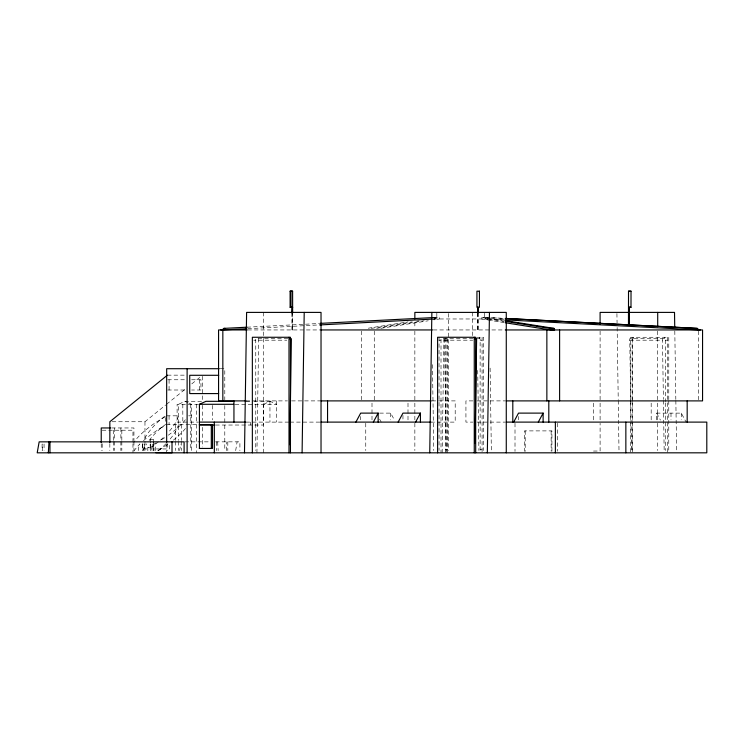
<?xml version="1.0" encoding="UTF-8"?>
<svg xmlns="http://www.w3.org/2000/svg" width="744" height="744" viewBox="0 0 744 744"><rect width="100%" height="100%" fill="white"/><g stroke="black" fill="none" stroke-linecap="round" stroke-linejoin="round"><path stroke-width="0.56" stroke-dasharray="3.72 2.79" d="M256.931 452.826L258.652 338.725M442.178 452.826L443.898 338.725M142.876 450.632L143.276 444.047M226.297 450.632L226.827 441.852M42.269 450.632L42.761 444.047M142.625 443.582L142.169 448.948L169.483 448.948L169.93 443.582M138.198 450.632L139.286 444.047M235.671 450.632L237.113 441.852M179.592 450.632L180.773 444.047M185.423 419.728L183.405 422.127A34.763 9.263 -33.7 0 1 168.311 435.212M185.423 428.507L183.405 430.906A34.763 9.263 -33.7 0 1 171.836 441.369M112.112 421.746L144.968 421.746L165.67 404.996M166.572 404.271L186.372 388.256M191.775 383.885L200.778 376.603M143.434 440.708A34.763 9.263 -33.7 0 1 156.287 430.906L162.769 426.572M160.778 448.669L157.114 451.143A34.763 9.263 -33.7 0 0 168.311 443.982M147.833 450.78L147.833 447.711L150.167 446.242L153.264 446.242L153.264 444.047M147.833 447.711L150.93 447.711L153.264 446.242M160.034 428.507L165.354 425.438M165.354 416.659L156.287 422.127A34.763 9.263 -33.7 0 0 133.901 442.373M156.342 442.792L154.027 444.047L154.027 450.632M201.55 401.323L185.014 401.323L178.486 404.29L178.486 440.402M263.581 404.29L270.109 401.323L276.638 404.29L234.937 404.29M368.252 328.206L408.121 321.864M433.175 317.874L439.574 317.511L439.574 318.971L433.929 319.873M371.228 328.392L412.241 321.864M416.798 321.138L419.077 320.776M433.882 318.423L439.574 317.511M376.697 328.327L424.154 320.776M433.194 319.334L435.454 318.971L435.454 317.511M380.816 328.327L428.274 320.776M504.153 322.571L481.554 318.971L481.554 317.511L490.222 318.237M247.008 327.193L318.971 323.519M247.826 328.681L319.567 324.886M431.929 317.623L434.682 317.511L434.682 318.971M291.946 312.945L291.974 329.955L292.662 329.945L292.634 312.945M593.48 451.05L600.101 451.022L600.101 423.262M291.974 329.955L292.662 329.945M433.306 318.971L487.822 318.971L487.822 317.511M247.808 329.945L320.301 329.945M433.268 329.945L504.097 329.945M476.653 337.264L483.526 337.264L483.526 450.52M287.826 338.725L255.759 338.725L255.759 450.501M473.082 338.725L441.006 338.725L441.006 452.826M477.23 338.725L480.122 338.725L480.122 452.826M253.788 340.185L255.759 340.185M258.633 340.185L286.84 340.185M439.044 340.185L441.006 340.185M443.88 340.185L472.738 340.185M480.122 340.185L482.084 340.185M629.768 340.185L662.495 340.185M665.369 340.185L667.331 340.185M220.224 368.708L224.79 368.708L224.79 399.826M167.447 375.153L185.572 375.153M167.698 379.766L186.149 379.766M191.599 379.766L200.945 379.766L200.945 390.005L191.599 390.005M167.698 390.005L186.149 390.005M246.022 400.895L287.482 400.895M291.574 400.895L320.292 400.895M431.985 400.895L455.198 400.895L455.198 422.108L431.26 422.108M472.896 400.895L465.93 400.895L465.93 422.108L472.896 422.108M477.099 400.895L505.381 400.895M246.05 401.323L252.923 401.323M254.067 401.323L270.109 401.323M198.443 404.29L177.109 404.29L177.109 422.108L198.443 422.108M379.682 413.115L390.693 413.115L394.45 420.109M656.673 419.858L656.673 413.115L681.271 413.115L686.098 422.108M166.479 415.822L178.486 415.822A27.351 9.04 -44.6 0 1 168.237 432.534M188.641 415.822L191.534 415.822M245.966 422.108L289.76 422.108M290.039 422.108L320.292 422.108M477.053 422.108L505.381 422.108M166.479 424.592L198.248 424.592M215.676 425.029L263.543 425.029L263.581 400.895M111.628 427.958L133.939 427.958L133.939 440.392M102.198 430.218L132.962 430.218L132.962 442.652M153.497 439.658L150.167 439.658L150.167 442.95M184.903 441.852L210.431 441.852M215.528 441.852L239.903 441.852L239.903 450.632M445.433 449.757L447.395 449.757M480.122 449.757L482.084 449.757M504.069 319.818L486.446 318.971L486.446 317.511L488.278 317.586M491.291 317.688L504.023 318.358M486.446 317.511L503.8 318.413M491.366 318.423L503.893 320.413M481.554 317.511L504.33 321.138M487.934 319.334L485.674 318.971L485.674 317.511M489.059 319.511L503.753 321.854M185.014 401.323L187.804 402.597M188.744 403.016L191.534 404.29L191.534 452.826M656.673 413.115L660.43 420.109M379.598 419.104L381.207 422.108M217.657 441.852L218.178 450.632M153.357 444.047L153.748 450.632M674.799 330.959L675.831 399.435M675.85 400.598L676.603 450.511M662.476 338.725L663.388 399.407M663.406 400.57L664.159 450.501M630.661 399.407L629.75 338.725L665.369 338.725L665.369 401.732M630.679 400.57L631.433 450.501M616.925 313.55L617.064 322.84M617.139 327.481L618.227 399.435M618.245 400.598L618.999 450.511M490.11 368.103L491.347 450.511M477.704 370.382L478.913 450.501M444.494 338.725L446.223 452.826M432.45 364.616L433.752 450.511M292.197 312.945L292.225 329.945M698.291 331.089L698.291 399.751M681.271 413.115L681.271 419.858M670.995 413.115L670.995 419.858M668.772 399.668L668.772 337.264L630.679 337.264L630.679 401.732M668.772 400.821L668.772 450.52M667.331 337.264L667.331 401.732M667.331 402.895L667.331 452.826M665.369 402.895L665.369 450.501M664.718 337.264L664.718 338.725M657.705 331.089L657.705 399.751M657.705 403.127L657.705 419.876M657.705 423.243L657.705 450.548M651.177 403.127L651.177 419.876M633.293 337.264L633.293 338.725M632.642 338.725L632.642 401.732M632.642 402.895L632.642 452.826M632.112 337.264L632.112 399.668M632.112 400.821L632.112 450.52M630.679 402.895L630.679 452.826M600.101 331.089L600.101 399.751M600.101 403.127L600.101 419.876M593.572 403.127L593.572 419.876M557.544 423.224L557.544 451.208M551.918 451.236L551.918 430.897L524.427 430.897L524.427 451.366M551.137 430.897L551.137 451.236M525.217 430.897L525.217 451.366M518.521 416.482L518.521 419.858M515.006 423.234L515.006 451.394M484.298 313.122L484.298 317.623M482.084 337.264L482.084 452.826M479.471 337.264L479.471 338.725M478.271 312.936L478.271 329.945M477.825 312.936L477.825 329.945M477.574 312.936L477.574 329.945M472.459 312.396L472.459 335.665M448.669 313.484L448.669 450.548M447.395 338.725L447.395 452.826M446.865 338.418L446.865 450.52M445.433 338.232L445.433 452.826M439.044 337.264L439.044 450.501M436.83 313.122L436.83 317.623M414.854 322.264L414.854 327.751M414.854 331.089L414.854 400.895M414.854 403.127L414.854 419.876M414.854 423.243L414.854 450.548M408 403.127L408 419.876M402.96 415.357L402.96 419.858M390.693 413.115L390.693 419.858M374.269 331.089L374.269 400.895M372 403.127L372 419.876M365.76 423.243L365.76 450.548M361.519 331.089L361.519 399.751M360.701 416.482L360.701 419.858M276.638 400.895L276.638 422.108M269.951 400.895L269.951 422.108M263.423 312.396L263.423 452.826M250.486 422.108L250.486 425.029M227.813 441.852L227.813 450.632M224.79 405.582L224.79 450.52M216.681 441.852L216.681 450.632M212.486 405.396L212.486 419.876M202.573 376.306L202.573 400.653M202.573 405.294L202.573 420.369M202.573 427.326L202.573 447.032M199.569 379.766L199.569 390.005M196.481 404.29L196.481 422.108M196.481 424.592L196.481 452.826M190.771 404.29L190.771 422.108M190.771 424.592L190.771 450.566M182.819 404.29L182.819 422.108M181.424 424.592L181.424 440.402M181.424 441.536L181.424 450.566M178.486 441.536L178.486 450.566M175.714 424.592L175.714 440.402M175.714 441.536L175.714 450.566M169.074 379.766L169.074 390.005M169.065 415.822L169.065 424.592M167.447 443.554L167.447 450.511M166.665 443.61L166.665 452.826M155.533 450.632L155.533 444.047A27.351 9.04 -44.6 0 0 165.252 435.705M153.497 441.852L153.497 450.632M153.264 439.658L153.264 442.95M152.241 444.047L152.241 450.632M150.93 447.711L150.93 450.78M150.4 439.658L150.4 442.95M150.4 444.047L150.4 450.632M150.167 444.047L150.167 446.242M144.968 421.746L144.968 450.529M144.392 444.047L144.392 450.632M142.476 444.047L142.43 450.632M133.939 441.527L133.939 450.566M132.962 443.787L132.962 452.826M121.83 430.218L121.83 440.392M121.83 441.518L121.83 450.566M120.872 427.958L120.872 440.392M120.872 441.527L120.872 450.566M114.306 427.958L114.306 440.392M114.306 441.527L114.306 450.566M113.32 430.218L113.32 440.392M113.32 441.518L113.32 450.566M109.842 443.619L109.842 450.529M102.198 443.787L102.198 450.566M101.231 443.787L101.231 450.566M44.063 444.047L44.063 450.632M42.101 444.047L42.101 450.632M178.448 424.592A27.351 9.04 -44.6 0 1 168.99 440.448M165.865 443.861A27.351 9.04 -44.6 0 1 158.156 450.845M143.071 450.845A27.351 9.04 -44.6 0 1 146.708 443.861M149.126 440.448A27.351 9.04 -44.6 0 1 165.391 424.592L165.391 415.822A27.351 9.04 -44.6 0 0 143.983 439.89M164.638 437.742A34.763 9.263 -33.7 0 1 160.89 440.141M133.901 451.143A34.763 9.263 -33.7 0 1 139.928 443.982"/><path stroke-width="1.12" d="M628.466 325.416L628.522 291.183L631.024 291.192L630.996 307.281L628.494 307.272L630.996 307.281M628.913 325.407L628.94 307.272L629.164 325.416M244.488 452.826L246.608 312.396L321.027 312.396L321.027 452.826M289.779 444.698L291.378 338.725L289.453 338.725M302.092 452.826L304.212 312.396M429.744 452.826L431.864 312.396M475.044 443.536L476.625 338.725L474.7 338.725M487.339 452.826L489.468 312.396M48.332 452.826L48.983 441.852M355.865 422.108L360.701 413.115L378.157 413.115L378.157 422.108M373.33 422.108L378.157 413.115M398.133 422.108L402.96 413.115L420.425 413.115L420.425 422.108M415.598 422.108L420.425 413.115M513.686 422.108L518.521 413.115L543.12 413.115L543.12 422.108M538.284 422.108L543.12 413.115M247.008 327.193L223.87 328.392L222.075 329.945L246.664 328.736M223.451 329.945L225.246 328.392L223.87 328.392M167.447 375.153L109.842 421.746L109.842 442.466M199.429 448.446L199.429 404.29L205.958 401.323L233.449 401.323M697.677 329.945L700.42 329.945M505.278 322.747L550.486 329.945L554.606 329.945L554.02 328.392L505.036 320.59M319.911 323.398L432.366 317.632M220.698 329.945L222.884 329.834M319.781 324.942L432.357 319.092M290.123 307.281L292.625 307.272L290.123 307.281L290.104 291.192L292.606 291.183L292.634 312.945M290.104 291.192L292.606 291.183M505.474 321.315L549.9 328.392L554.02 328.392M505.232 319.883L699.053 329.945L697.258 328.392L506.115 318.534M247.185 329.945L218.569 329.945L218.569 400.895L246.022 400.895M320.869 329.945L432.422 329.945M505.26 329.945L702.559 329.945L702.559 400.895L506.273 400.895M219.248 368.708L166.665 368.708L166.665 442.457M218.708 375.292L189.729 375.292L189.729 393.585L218.708 393.585M321.027 400.895L431.26 400.895M199.429 404.29L233.793 404.29M199.429 422.108L245.557 422.108M321.027 422.108L430.86 422.108M506.273 422.108L706.8 422.108L706.8 452.826L37.2 452.826L39.162 441.852L184.103 441.852L184.103 452.826M199.336 424.592L212.486 424.592L212.486 448.446L199.336 448.446M199.336 425.029L214.802 425.029M110.475 427.958L101.231 427.958L101.231 442.652M628.522 291.183L631.024 291.192M155.831 452.724L172.013 452.826L172.013 441.852M505.176 318.413L697.258 328.392M698.235 329.834L699.053 329.945M552.522 329.834L553.229 329.945M549.9 328.392L550.486 329.945M674.743 327.481L674.51 312.396L600.101 312.396L600.101 324.458M292.197 312.945L292.187 307.272L291.946 312.945M291.006 291.174L291.034 307.263M687.177 400.895L687.177 422.108M657.705 312.396L657.705 326.653M625.853 422.108L625.853 452.826M559.609 329.945L559.609 400.895M555.368 422.108L555.368 452.826M548.802 400.895L548.802 422.108M546.859 329.945L546.859 400.895M512.802 400.895L512.802 422.108M506.273 452.826L506.273 312.396L414.854 312.396L414.854 318.971M478.271 307.272L478.271 312.936M477.825 307.272L477.825 312.936M477.574 307.272L477.574 312.936M475.695 452.826L475.695 337.264L437.602 337.264L437.602 452.826M474.263 337.264L474.263 452.826M327.555 400.895L327.555 422.108M290.448 452.826L290.448 337.264L252.356 337.264L252.356 452.826M289.007 337.264L289.007 452.826M233.942 400.895L233.942 422.108M222.837 329.945L222.837 400.895M214.328 422.108L214.328 452.826M211.305 424.592L211.305 448.446M187.116 368.708L187.116 452.826M49.96 441.852L49.96 452.826M479.434 291.183L476.932 291.183L476.932 307.272L479.434 307.272L479.434 291.183"/></g></svg>
